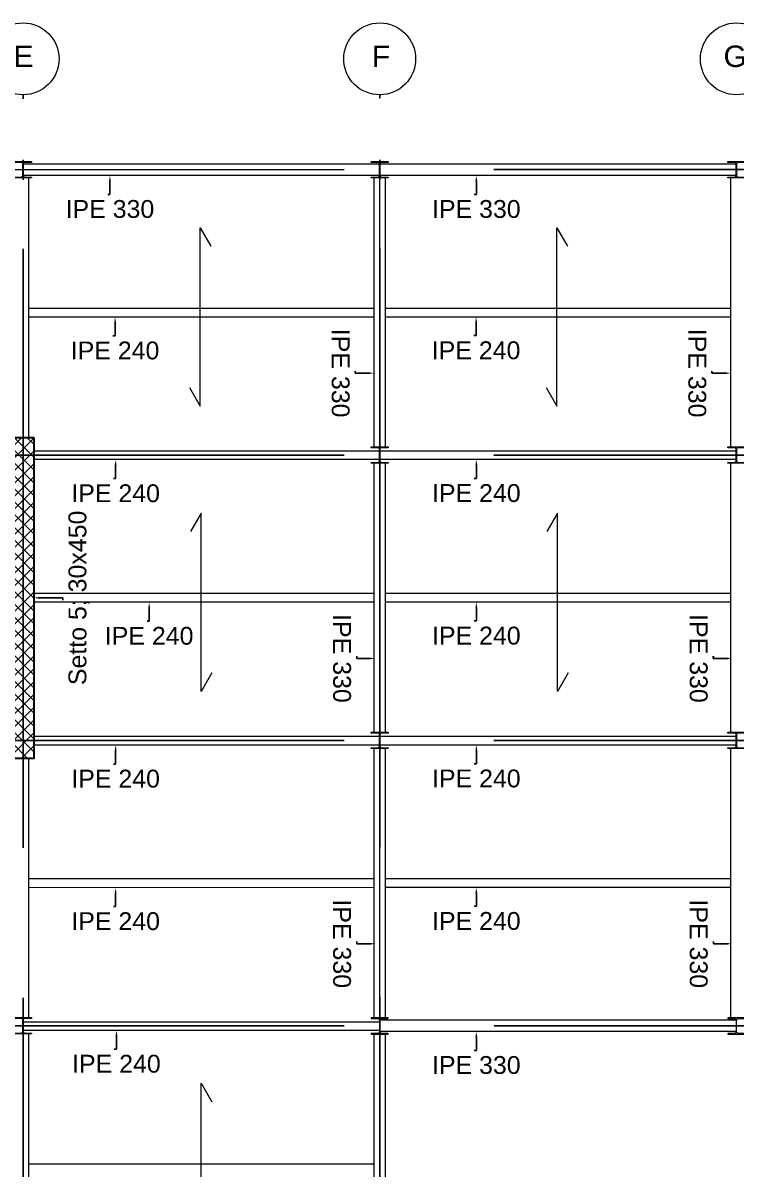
# Model space of a CAD drawing. Header units: millimetres. Extents: x 1415 to 3549, y 2194 to 4677.
# Drawn here: x 1825.06 to 1835.06, y 2203.66 to 2219.73 of the extents above; entities that cross this region are included whole.
import ezdxf
from ezdxf import colors
from ezdxf.entities.mleader import LeaderData, LeaderLine
from ezdxf.math import Vec2, Vec3

# ---------------------------------------------------------------- set-up
doc = ezdxf.new("R2010")
doc.units = ezdxf.units.MM
doc.linetypes.add('ACAD_ISO02W100', pattern=[15, 12, -3])
doc.linetypes.add('DASHDOT', pattern=[1, 0.5, -0.25, 0, -0.25])
doc.layers.get('0').update_dxf_attribs({"plot": 0})
doc.layers.add('02P', color=7, linetype='DASHDOT')
doc.layers.add('linea tratteggiata', color=221, linetype='ACAD_ISO02W100')
for name, color, linetype, lineweight in [('armature longitudinali', 5, 'Continuous', 9), ('bulloni', 170, 'Continuous', 15), ('Layer3', 7, 'Continuous', 15), ('Layer4', 7, 'Continuous', 15), ('quote', 252, 'Continuous', 5), ('Setti', 5, 'Continuous', 30), ('staffe', 10, 'Continuous', 9)]:
    doc.layers.add(name, color=color, linetype=linetype, lineweight=lineweight)
doc.styles.get("Standard").update_dxf_attribs({"font": 'arial.ttf'})
doc.dimstyles.new('quote cm scala 200', dxfattribs={"dimtxt": 0.3, "dimasz": 0.2, "dimexe": 0.05, "dimexo": 0.0015, "dimgap": 0.15, "dimtad": 1, "dimdec": 0, "dimlfac": 100, "dimzin": 0, "dimdsep": 46, "dimtxsty": 'Standard', "dimblk": 'ARCHTICK', "dimcen": 0, "dimclre": 252, "dimadec": 0, "dimazin": 2, "dimtfac": 1, "dimtdec": 0, "dimtofl": 0, "dimtmove": 0, "dimatfit": 3, "dimfxl": 0.0035, "dimfxlon": 1, "dimtolj": 1, "dimtzin": 0, "dimarcsym": 0})

# ---------------------------------------------------------------- blocks, each defined once
blk = doc.blocks.new('_ArchTick')
at = {"color": 0, "linetype": 'ByBlock', "const_width": 0.15}
blk.add_lwpolyline([(-0.5, -0.5), (0.5, 0.5)], dxfattribs=at)
blk = doc.blocks.new('*D320')
at = {"layer": 'Defpoints', "color": 0, "transparency": 16777216}
for p in [(1830.062, 2205.67), (1842.573, 2205.67), (1830.061, 2197.672)]:
    blk.add_point(p, dxfattribs=at)
at = {"layer": 'quote', "color": 252, "lineweight": -2, "transparency": 16777216}
for p, q in [((1842.569, 2205.67), (1842.623, 2205.67)), ((1842.569, 2197.672), (1842.623, 2197.672))]:
    blk.add_line(p, q, dxfattribs=at)
at = {"layer": 'quote', "color": 0, "linetype": 'Continuous', "lineweight": -2, "transparency": 16777216}
blk.add_line((1842.573, 2197.672), (1842.573, 2205.67), dxfattribs=at)
at = {"layer": 'quote', "color": 0, "lineweight": -2, "transparency": 16777216, "xscale": 0.2, "yscale": 0.2, "zscale": 0.2}
for p, rotation in [((1842.573, 2205.67), 90), ((1842.573, 2197.672), 270)]:
    blk.add_blockref('_ArchTick', p, dxfattribs=dict(at, rotation=rotation))
at = {"layer": 'quote', "color": 0, "transparency": 16777216, "insert": (1842.27, 2201.671), "char_height": 0.3, "attachment_point": 5, "rotation": 90}
blk.add_mtext('\\A1;800', dxfattribs=at)

msp = doc.modelspace()

# ---------------------------------------------------------------- hatches: boundary and pattern name
at = {"layer": 'Layer4'}
h = msp.add_hatch(color=0, dxfattribs=at)
h.dxf.hatch_style = 1
h.paths.add_polyline_path([(1825.181, 2217.5576), (1825.181, 2217.5696), (1825.0858, 2217.5696, -0.4142136), (1825.0648, 2217.5906), (1825.0648, 2217.6726), (1825.061, 2217.6726), (1825.061, 2217.5576)])
h.paths.add_polyline_path([(1825.061, 2217.5576), (1825.061, 2217.6726), (1825.0573, 2217.6726), (1825.0573, 2217.5906, -0.4142136), (1825.0363, 2217.5696), (1824.941, 2217.5696), (1824.941, 2217.5576)])
h.paths.add_polyline_path([(1825.0858, 2217.7756), (1825.181, 2217.7756), (1825.181, 2217.7876), (1825.061, 2217.7876), (1825.061, 2217.6726), (1825.0648, 2217.6726), (1825.0648, 2217.7546, -0.4142136)])
h.paths.add_polyline_path([(1825.0573, 2217.7546), (1825.0573, 2217.6726), (1825.061, 2217.6726), (1825.061, 2217.7876), (1824.941, 2217.7876), (1824.941, 2217.7756), (1825.0363, 2217.7756, -0.4142136)])
h = msp.add_hatch(color=0, dxfattribs=at)
h.dxf.hatch_style = 1
h.paths.add_polyline_path([(1830.181, 2217.557), (1830.181, 2217.569), (1830.0858, 2217.569, -0.4142136), (1830.0648, 2217.59), (1830.0648, 2217.672), (1830.061, 2217.672), (1830.061, 2217.557)])
h.paths.add_polyline_path([(1830.061, 2217.557), (1830.061, 2217.672), (1830.0573, 2217.672), (1830.0573, 2217.59, -0.4142136), (1830.0363, 2217.569), (1829.941, 2217.569), (1829.941, 2217.557)])
h.paths.add_polyline_path([(1830.0858, 2217.775), (1830.181, 2217.775), (1830.181, 2217.787), (1830.061, 2217.787), (1830.061, 2217.672), (1830.0648, 2217.672), (1830.0648, 2217.754, -0.4142136)])
h.paths.add_polyline_path([(1830.0573, 2217.754), (1830.0573, 2217.672), (1830.061, 2217.672), (1830.061, 2217.787), (1829.941, 2217.787), (1829.941, 2217.775), (1830.0363, 2217.775, -0.4142136)])
h = msp.add_hatch(color=0, dxfattribs=at)
h.dxf.hatch_style = 1
h.paths.add_polyline_path([(1835.181, 2217.557), (1835.181, 2217.569), (1835.0858, 2217.569, -0.4142136), (1835.0648, 2217.59), (1835.0648, 2217.672), (1835.061, 2217.672), (1835.061, 2217.557)])
h.paths.add_polyline_path([(1835.061, 2217.557), (1835.061, 2217.672), (1835.0573, 2217.672), (1835.0573, 2217.59, -0.4142136), (1835.0363, 2217.569), (1834.941, 2217.569), (1834.941, 2217.557)])
h.paths.add_polyline_path([(1835.0858, 2217.775), (1835.181, 2217.775), (1835.181, 2217.787), (1835.061, 2217.787), (1835.061, 2217.672), (1835.0648, 2217.672), (1835.0648, 2217.754, -0.4142136)])
h.paths.add_polyline_path([(1835.0573, 2217.754), (1835.0573, 2217.672), (1835.061, 2217.672), (1835.061, 2217.787), (1834.941, 2217.787), (1834.941, 2217.775), (1835.0363, 2217.775, -0.4142136)])
h = msp.add_hatch(color=0, dxfattribs=at)
h.dxf.hatch_style = 1
h.paths.add_polyline_path([(1830.181, 2213.5576), (1830.181, 2213.5696), (1830.0858, 2213.5696, -0.4142136), (1830.0648, 2213.5906), (1830.0648, 2213.6726), (1830.061, 2213.6726), (1830.061, 2213.5576)])
h.paths.add_polyline_path([(1830.061, 2213.5576), (1830.061, 2213.6726), (1830.0573, 2213.6726), (1830.0573, 2213.5906, -0.4142136), (1830.0363, 2213.5696), (1829.941, 2213.5696), (1829.941, 2213.5576)])
h.paths.add_polyline_path([(1830.0858, 2213.7756), (1830.181, 2213.7756), (1830.181, 2213.7876), (1830.061, 2213.7876), (1830.061, 2213.6726), (1830.0648, 2213.6726), (1830.0648, 2213.7546, -0.4142136)])
h.paths.add_polyline_path([(1830.0573, 2213.7546), (1830.0573, 2213.6726), (1830.061, 2213.6726), (1830.061, 2213.7876), (1829.941, 2213.7876), (1829.941, 2213.7756), (1830.0363, 2213.7756, -0.4142136)])
h = msp.add_hatch(color=0, dxfattribs=at)
h.dxf.hatch_style = 1
h.paths.add_polyline_path([(1835.181, 2213.557), (1835.181, 2213.569), (1835.0858, 2213.569, -0.4142136), (1835.0648, 2213.59), (1835.0648, 2213.672), (1835.061, 2213.672), (1835.061, 2213.557)])
h.paths.add_polyline_path([(1835.061, 2213.557), (1835.061, 2213.672), (1835.0573, 2213.672), (1835.0573, 2213.59, -0.4142136), (1835.0363, 2213.569), (1834.941, 2213.569), (1834.941, 2213.557)])
h.paths.add_polyline_path([(1835.0858, 2213.775), (1835.181, 2213.775), (1835.181, 2213.787), (1835.061, 2213.787), (1835.061, 2213.672), (1835.0648, 2213.672), (1835.0648, 2213.754, -0.4142136)])
h.paths.add_polyline_path([(1835.0573, 2213.754), (1835.0573, 2213.672), (1835.061, 2213.672), (1835.061, 2213.787), (1834.941, 2213.787), (1834.941, 2213.775), (1835.0363, 2213.775, -0.4142136)])
h = msp.add_hatch(color=0, dxfattribs=at)
h.dxf.hatch_style = 1
h.paths.add_polyline_path([(1830.181, 2209.557), (1830.181, 2209.569), (1830.0858, 2209.569, -0.4142136), (1830.0648, 2209.59), (1830.0648, 2209.672), (1830.061, 2209.672), (1830.061, 2209.557)])
h.paths.add_polyline_path([(1830.061, 2209.557), (1830.061, 2209.672), (1830.0573, 2209.672), (1830.0573, 2209.59, -0.4142136), (1830.0363, 2209.569), (1829.941, 2209.569), (1829.941, 2209.557)])
h.paths.add_polyline_path([(1830.0858, 2209.775), (1830.181, 2209.775), (1830.181, 2209.787), (1830.061, 2209.787), (1830.061, 2209.672), (1830.0648, 2209.672), (1830.0648, 2209.754, -0.4142136)])
h.paths.add_polyline_path([(1830.0573, 2209.754), (1830.0573, 2209.672), (1830.061, 2209.672), (1830.061, 2209.787), (1829.941, 2209.787), (1829.941, 2209.775), (1830.0363, 2209.775, -0.4142136)])
h = msp.add_hatch(color=0, dxfattribs=at)
h.dxf.hatch_style = 1
h.paths.add_polyline_path([(1835.181, 2209.5576), (1835.181, 2209.5696), (1835.0858, 2209.5696, -0.4142136), (1835.0648, 2209.5906), (1835.0648, 2209.6726), (1835.061, 2209.6726), (1835.061, 2209.5576)])
h.paths.add_polyline_path([(1835.061, 2209.5576), (1835.061, 2209.6726), (1835.0573, 2209.6726), (1835.0573, 2209.5906, -0.4142136), (1835.0363, 2209.5696), (1834.941, 2209.5696), (1834.941, 2209.5576)])
h.paths.add_polyline_path([(1835.0858, 2209.7756), (1835.181, 2209.7756), (1835.181, 2209.7876), (1835.061, 2209.7876), (1835.061, 2209.6726), (1835.0648, 2209.6726), (1835.0648, 2209.7546, -0.4142136)])
h.paths.add_polyline_path([(1835.0573, 2209.7546), (1835.0573, 2209.6726), (1835.061, 2209.6726), (1835.061, 2209.7876), (1834.941, 2209.7876), (1834.941, 2209.7756), (1835.0363, 2209.7756, -0.4142136)])
h = msp.add_hatch(color=0, dxfattribs=at)
h.dxf.hatch_style = 1
h.paths.add_polyline_path([(1825.181, 2205.5576), (1825.181, 2205.5696), (1825.0858, 2205.5696, -0.4142136), (1825.0648, 2205.5906), (1825.0648, 2205.6726), (1825.061, 2205.6726), (1825.061, 2205.5576)])
h.paths.add_polyline_path([(1825.061, 2205.5576), (1825.061, 2205.6726), (1825.0573, 2205.6726), (1825.0573, 2205.5906, -0.4142136), (1825.0363, 2205.5696), (1824.941, 2205.5696), (1824.941, 2205.5576)])
h.paths.add_polyline_path([(1825.0858, 2205.7756), (1825.181, 2205.7756), (1825.181, 2205.7876), (1825.061, 2205.7876), (1825.061, 2205.6726), (1825.0648, 2205.6726), (1825.0648, 2205.7546, -0.4142136)])
h.paths.add_polyline_path([(1825.0573, 2205.7546), (1825.0573, 2205.6726), (1825.061, 2205.6726), (1825.061, 2205.7876), (1824.941, 2205.7876), (1824.941, 2205.7756), (1825.0363, 2205.7756, -0.4142136)])
h = msp.add_hatch(color=0, dxfattribs=at)
h.dxf.hatch_style = 1
h.paths.add_polyline_path([(1830.181, 2205.7837), (1830.181, 2205.7717), (1830.0858, 2205.7717, 0.4142136), (1830.0648, 2205.7507), (1830.0648, 2205.6687), (1830.061, 2205.6687), (1830.061, 2205.7837)])
h.paths.add_polyline_path([(1830.061, 2205.7837), (1830.061, 2205.6687), (1830.0573, 2205.6687), (1830.0573, 2205.7507, 0.4142136), (1830.0363, 2205.7717), (1829.941, 2205.7717), (1829.941, 2205.7837)])
h.paths.add_polyline_path([(1830.0858, 2205.5657), (1830.181, 2205.5657), (1830.181, 2205.5537), (1830.061, 2205.5537), (1830.061, 2205.6687), (1830.0648, 2205.6687), (1830.0648, 2205.5867, 0.4142136)])
h.paths.add_polyline_path([(1830.0573, 2205.5867), (1830.0573, 2205.6687), (1830.061, 2205.6687), (1830.061, 2205.5537), (1829.941, 2205.5537), (1829.941, 2205.5657), (1830.0363, 2205.5657, 0.4142136)])
h = msp.add_hatch(color=0, dxfattribs=at)
h.dxf.hatch_style = 1
h.paths.add_polyline_path([(1835.181, 2205.7837), (1835.181, 2205.7717), (1835.0858, 2205.7717, 0.4142136), (1835.0648, 2205.7507), (1835.0648, 2205.6687), (1835.061, 2205.6687), (1835.061, 2205.7837)])
h.paths.add_polyline_path([(1835.061, 2205.7837), (1835.061, 2205.6687), (1835.0573, 2205.6687), (1835.0573, 2205.7507, 0.4142136), (1835.0363, 2205.7717), (1834.941, 2205.7717), (1834.941, 2205.7837)])
h.paths.add_polyline_path([(1835.0858, 2205.5657), (1835.181, 2205.5657), (1835.181, 2205.5537), (1835.061, 2205.5537), (1835.061, 2205.6687), (1835.0648, 2205.6687), (1835.0648, 2205.5867, 0.4142136)])
h.paths.add_polyline_path([(1835.0573, 2205.5867), (1835.0573, 2205.6687), (1835.061, 2205.6687), (1835.061, 2205.5537), (1834.941, 2205.5537), (1834.941, 2205.5657), (1835.0363, 2205.5657, 0.4142136)])
at = {"layer": 'staffe', "true_color": 0xc7c8ca}
h = msp.add_hatch(dxfattribs=at)
h.set_pattern_fill('ANSI37', color=9, scale=0.04)
h.set_pattern_definition([(45, (117.48415, -95.67684), (-0.089802561, 0.089802561), []), (135, (117.48415, -95.67684), (-0.089802561, -0.089802561), [])])
h.paths.add_polyline_path([(1840.2116, 2217.8204), (1840.2116, 2217.5204), (1837.7116, 2217.5204), (1837.7116, 2217.8204)])
h.paths.add_polyline_path([(1840.2116, 2209.4204), (1839.9116, 2209.4204), (1839.9116, 2213.9204), (1840.2116, 2213.9204)])
h.paths.add_polyline_path([(1824.9116, 2213.9204), (1825.2116, 2213.9204), (1825.2116, 2209.4204), (1824.9116, 2209.4204)])
h.paths.add_polyline_path([(1837.7116, 2205.5204), (1837.7116, 2205.8204), (1840.2116, 2205.8204), (1840.2116, 2205.5204)])
h.paths.add_polyline_path([(1827.7116, 2197.5204), (1827.7116, 2197.8204), (1830.2116, 2197.8204), (1830.2116, 2197.5204)])

# ---------------------------------------------------------------- linework, layer by layer
at = {"layer": '02P'}
for p, q in [((1825.0616, 2217.5304), (1825.0616, 2217.8104)), ((1830.0616, 2217.5304), (1830.0616, 2217.8104)), ((1830.0616, 2213.5304), (1830.0616, 2213.8104)), ((1830.0616, 2209.5304), (1830.0616, 2209.8104)), ((1825.0616, 2205.5304), (1825.0616, 2205.8104)), ((1830.0616, 2205.5304), (1830.0616, 2205.8104))]:
    msp.add_line(p, q, dxfattribs=at)
at = {"layer": 'bulloni'}
for points in [[(1825.1414, 2215.7297), (1826.1428, 2215.7297), (1829.9816, 2215.7297)], [(1830.1419, 2215.7297), (1831.1434, 2215.7297), (1834.9821, 2215.7297)], [(1825.1414, 2215.6097), (1826.1428, 2215.6097), (1829.9816, 2215.6097)], [(1830.1419, 2215.6097), (1831.1434, 2215.6097), (1834.9821, 2215.6097)], [(1829.9817, 2211.7298), (1825.2116, 2211.7298)], [(1834.9776, 2211.7297), (1830.1414, 2211.7298)], [(1829.9817, 2211.6098), (1825.2116, 2211.6098)], [(1834.9776, 2211.6097), (1830.1414, 2211.6098)], [(1829.9818, 2207.7298), (1825.1414, 2207.7297)], [(1834.9818, 2207.7298), (1830.1414, 2207.7297)], [(1829.9818, 2207.6097), (1825.1414, 2207.6042)], [(1834.9818, 2207.6097), (1830.1414, 2207.6097)], [(1825.1414, 2203.737), (1826.1593, 2203.737), (1829.9816, 2203.737)]]:
    msp.add_lwpolyline(points, dxfattribs=at)
at = {"layer": 'Layer3'}
msp.add_lwpolyline([(1830.0616, 2205.6704), (1830.0616, 2209.6704), (1830.0616, 2213.6704), (1830.0616, 2217.6704)], dxfattribs=at)
for centre in [(1825.0616, 2219.2264), (1830.0616, 2219.2264), (1835.0616, 2219.2264)]:
    msp.add_circle(centre, 0.5039, dxfattribs=at)
at = {"layer": 'Layer4'}
for points in [[(1825.181, 2217.5576), (1824.941, 2217.5576), (1824.941, 2217.5696), (1825.0363, 2217.5696, 0.4142136), (1825.0573, 2217.5906), (1825.0573, 2217.7546, 0.4142136), (1825.0363, 2217.7756), (1824.941, 2217.7756), (1824.941, 2217.7876), (1825.181, 2217.7876), (1825.181, 2217.7756), (1825.0858, 2217.7756, 0.4142136), (1825.0648, 2217.7546), (1825.0648, 2217.5906, 0.4142136), (1825.0858, 2217.5696), (1825.181, 2217.5696)], [(1830.181, 2217.557), (1829.941, 2217.557), (1829.941, 2217.569), (1830.0363, 2217.569, 0.4142136), (1830.0573, 2217.59), (1830.0573, 2217.754, 0.4142136), (1830.0363, 2217.775), (1829.941, 2217.775), (1829.941, 2217.787), (1830.181, 2217.787), (1830.181, 2217.775), (1830.0858, 2217.775, 0.4142136), (1830.0648, 2217.754), (1830.0648, 2217.59, 0.4142136), (1830.0858, 2217.569), (1830.181, 2217.569)], [(1835.181, 2217.557), (1834.941, 2217.557), (1834.941, 2217.569), (1835.0363, 2217.569, 0.4142136), (1835.0573, 2217.59), (1835.0573, 2217.754, 0.4142136), (1835.0363, 2217.775), (1834.941, 2217.775), (1834.941, 2217.787), (1835.181, 2217.787), (1835.181, 2217.775), (1835.0858, 2217.775, 0.4142136), (1835.0648, 2217.754), (1835.0648, 2217.59, 0.4142136), (1835.0858, 2217.569), (1835.181, 2217.569)], [(1830.181, 2213.5576), (1829.941, 2213.5576), (1829.941, 2213.5696), (1830.0363, 2213.5696, 0.4142136), (1830.0573, 2213.5906), (1830.0573, 2213.7546, 0.4142136), (1830.0363, 2213.7756), (1829.941, 2213.7756), (1829.941, 2213.7876), (1830.181, 2213.7876), (1830.181, 2213.7756), (1830.0858, 2213.7756, 0.4142136), (1830.0648, 2213.7546), (1830.0648, 2213.5906, 0.4142136), (1830.0858, 2213.5696), (1830.181, 2213.5696)], [(1835.181, 2213.557), (1834.941, 2213.557), (1834.941, 2213.569), (1835.0363, 2213.569, 0.4142136), (1835.0573, 2213.59), (1835.0573, 2213.754, 0.4142136), (1835.0363, 2213.775), (1834.941, 2213.775), (1834.941, 2213.787), (1835.181, 2213.787), (1835.181, 2213.775), (1835.0858, 2213.775, 0.4142136), (1835.0648, 2213.754), (1835.0648, 2213.59, 0.4142136), (1835.0858, 2213.569), (1835.181, 2213.569)], [(1830.181, 2209.557), (1829.941, 2209.557), (1829.941, 2209.569), (1830.0363, 2209.569, 0.4142136), (1830.0573, 2209.59), (1830.0573, 2209.754, 0.4142136), (1830.0363, 2209.775), (1829.941, 2209.775), (1829.941, 2209.787), (1830.181, 2209.787), (1830.181, 2209.775), (1830.0858, 2209.775, 0.4142136), (1830.0648, 2209.754), (1830.0648, 2209.59, 0.4142136), (1830.0858, 2209.569), (1830.181, 2209.569)], [(1835.181, 2209.5576), (1834.941, 2209.5576), (1834.941, 2209.5696), (1835.0363, 2209.5696, 0.4142136), (1835.0573, 2209.5906), (1835.0573, 2209.7546, 0.4142136), (1835.0363, 2209.7756), (1834.941, 2209.7756), (1834.941, 2209.7876), (1835.181, 2209.7876), (1835.181, 2209.7756), (1835.0858, 2209.7756, 0.4142136), (1835.0648, 2209.7546), (1835.0648, 2209.5906, 0.4142136), (1835.0858, 2209.5696), (1835.181, 2209.5696)], [(1825.181, 2205.5576), (1824.941, 2205.5576), (1824.941, 2205.5696), (1825.0363, 2205.5696, 0.4142136), (1825.0573, 2205.5906), (1825.0573, 2205.7546, 0.4142136), (1825.0363, 2205.7756), (1824.941, 2205.7756), (1824.941, 2205.7876), (1825.181, 2205.7876), (1825.181, 2205.7756), (1825.0858, 2205.7756, 0.4142136), (1825.0648, 2205.7546), (1825.0648, 2205.5906, 0.4142136), (1825.0858, 2205.5696), (1825.181, 2205.5696)], [(1830.181, 2205.7837), (1829.941, 2205.7837), (1829.941, 2205.7717), (1830.0363, 2205.7717, -0.4142136), (1830.0573, 2205.7507), (1830.0573, 2205.5867, -0.4142136), (1830.0363, 2205.5657), (1829.941, 2205.5657), (1829.941, 2205.5537), (1830.181, 2205.5537), (1830.181, 2205.5657), (1830.0858, 2205.5657, -0.4142136), (1830.0648, 2205.5867), (1830.0648, 2205.7507, -0.4142136), (1830.0858, 2205.7717), (1830.181, 2205.7717)], [(1835.181, 2205.7837), (1834.941, 2205.7837), (1834.941, 2205.7717), (1835.0363, 2205.7717, -0.4142136), (1835.0573, 2205.7507), (1835.0573, 2205.5867, -0.4142136), (1835.0363, 2205.5657), (1834.941, 2205.5657), (1834.941, 2205.5537), (1835.181, 2205.5537), (1835.181, 2205.5657), (1835.0858, 2205.5657, -0.4142136), (1835.0648, 2205.5867), (1835.0648, 2205.7507, -0.4142136), (1835.0858, 2205.7717), (1835.181, 2205.7717)]]:
    msp.add_lwpolyline(points, format="xyb", close=True, dxfattribs=at)
for points in [[(1830.0581, 2217.7504), (1825.0648, 2217.7504)], [(1835.0573, 2217.7504), (1830.0651, 2217.7504)], [(1830.0551, 2217.5904), (1825.0648, 2217.5906)], [(1825.1414, 2213.9207), (1825.1414, 2217.5576)], [(1829.9823, 2213.7876), (1829.9823, 2217.557)], [(1835.0573, 2217.5904), (1830.0648, 2217.5904)], [(1830.1419, 2213.7876), (1830.1419, 2217.557)], [(1834.9818, 2213.7876), (1834.9818, 2217.557)], [(1827.3951, 2214.6195), (1827.5451, 2214.3597), (1827.5451, 2216.8597), (1827.6951, 2216.5999)], [(1832.3956, 2214.6195), (1832.5456, 2214.3597), (1832.5456, 2216.8597), (1832.6956, 2216.5999)], [(1830.0573, 2213.7282), (1825.2116, 2213.7282)], [(1830.0573, 2213.6082), (1825.2116, 2213.6082)], [(1835.0544, 2213.7282), (1830.0659, 2213.7282)], [(1835.0544, 2213.6082), (1830.0659, 2213.6082)], [(1829.9818, 2209.7883), (1829.9818, 2213.5576)], [(1830.1414, 2209.7883), (1830.1414, 2213.5576)], [(1834.9818, 2209.7876), (1834.9818, 2213.557)], [(1827.7096, 2210.6196), (1827.5596, 2210.3598), (1827.5596, 2212.8598), (1827.4096, 2212.6)], [(1832.7055, 2210.6196), (1832.5555, 2210.3598), (1832.5555, 2212.8598), (1832.4055, 2212.5999)], [(1830.0573, 2209.7275), (1825.2116, 2209.7275)], [(1835.0544, 2209.7275), (1830.0659, 2209.7275)], [(1830.0573, 2209.6075), (1825.2116, 2209.6075)], [(1835.0544, 2209.6075), (1830.0659, 2209.6075)], [(1825.1414, 2205.7876), (1825.1414, 2209.4207)], [(1829.9818, 2205.7837), (1829.9818, 2209.557)], [(1830.1414, 2205.7837), (1830.1414, 2209.557)], [(1834.9818, 2205.7883), (1834.9818, 2209.5576)], [(1825.0659, 2205.7282), (1830.0573, 2205.7282)], [(1835.0573, 2205.7504), (1830.0648, 2205.7504)], [(1825.0659, 2205.6082), (1830.0573, 2205.6082)], [(1825.1414, 2201.7876), (1825.1414, 2205.5577)], [(1829.9816, 2201.6741), (1829.9816, 2205.5537)], [(1835.0573, 2205.5904), (1830.0648, 2205.5904)], [(1830.1416, 2201.6741), (1830.1416, 2205.5537)], [(1827.4082, 2202.6268), (1827.5582, 2202.367), (1827.5582, 2204.867), (1827.7082, 2204.6072)]]:
    msp.add_lwpolyline(points, dxfattribs=at)
at = {"layer": 'linea tratteggiata', "ltscale": 0.7}
for points in [[(1825.0616, 2197.6654), (1825.0616, 2218.7225)], [(1830.0616, 2197.6737), (1830.0616, 2218.7225)], [(1840.0623, 2217.6749), (1804.0088, 2217.6704)], [(1840.0628, 2213.6726), (1804.0088, 2213.6704)], [(1840.0633, 2209.6726), (1804.0088, 2209.6704)], [(1840.0639, 2205.6726), (1804.0088, 2205.6704)]]:
    msp.add_lwpolyline(points, dxfattribs=at)
at = {"layer": 'Setti'}
msp.add_lwpolyline([(1825.2116, 2213.9204), (1825.2116, 2209.4204), (1824.9116, 2209.4204), (1824.9116, 2213.9204), (1825.2116, 2213.9204)], dxfattribs=at)

# ---------------------------------------------------------------- texts
at = {"layer": 'Layer3', "char_height": 0.3, "attachment_point": 3}
for s, width, insert in [('E', 0.3, (1825.2076, 2219.4127)), ('F', 0.3, (1830.2076, 2219.4127)), ('G', 0.046636, (1835.2076, 2219.4127))]:
    msp.add_mtext_dynamic_manual_height_columns(s, width=width, gutter_width=12.5, heights=[0], dxfattribs=dict(at, insert=insert))

# ---------------------------------------------------------------- dimensions: what is measured, and where the dimension line sits
at = {"layer": 'quote'}
dim = msp.add_linear_dim(base=(1842.5727, 2205.6704), p1=(1830.0613, 2197.6718), p2=(1830.0616, 2205.6704), angle=90, dimstyle='quote cm scala 200', dxfattribs=at)
dim.commit()
dim.dimension.update_dxf_attribs({"geometry": '*D320', "text_midpoint": (1842.2696, 2201.6711)})

# ---------------------------------------------------------------- leaders
at = {"layer": 'armature longitudinali'}
ml = msp.add_multileader_mtext('Standard', dxfattribs=at)
ml.set_content('{\\C0;Setto 5; 30x450}', color=256)
ml.set_leader_properties()
ml.build(insert=Vec2(0, 0))
ml.multileader.update_dxf_attribs({"text_attachment_direction": 1, "dogleg_length": 0.03, "arrow_head_size": 0.075})
ctx = ml.context
ctx.base_point, ctx.char_height, ctx.arrow_head_size, ctx.landing_gap_size, ctx.plane_origin, ctx.plane_x_axis, ctx.plane_y_axis = Vec3(1826.0823, 2211.6704), 0.25, 0.075, 0.08, Vec3(1826.7684, 2213.0552), Vec3(0, 1), Vec3(-1, 0)
ctx.text_align_type = 1
notes = []
notes.append((ctx, [(1, (1, 1, 0), (1825.6186, 2211.6704), (0, -1), 0.03, [(0, [(1825.2116, 2211.6704), (1825.6186, 2211.6704)], 0, [])])]))
ctx.mtext.insert, ctx.mtext.text_direction, ctx.mtext.rotation, ctx.mtext.alignment, ctx.mtext.flow_direction = Vec3(1825.6986, 2211.6704), Vec3(0, 1), 1.5707963, 2, 5
at = {"layer": 'quote'}
ml = msp.add_multileader_mtext('Standard', dxfattribs=at)
ml.set_content('IPE 330', color=256)
ml.set_leader_properties()
ml.build(insert=Vec2(0, 0))
ml.multileader.update_dxf_attribs({"text_attachment_direction": 1, "dogleg_length": 0.03, "arrow_head_size": 0.075})
ctx = ml.context
ctx.base_point, ctx.char_height, ctx.arrow_head_size, ctx.landing_gap_size, ctx.plane_origin = Vec3(1826.2795, 2216.9117), 0.25, 0.075, 0.08, Vec3(1826.2795, 2217.5904)
ctx.text_align_type = 1
notes.append((ctx, [(0, (1, 1, 0), (1826.2795, 2217.3272), (-1, 0), 0.03, [(0, [(1826.2795, 2217.5904)], 0, [])])]))
ctx.mtext.insert, ctx.mtext.alignment, ctx.mtext.flow_direction = Vec3(1826.2795, 2217.2472), 2, 5
ml = msp.add_multileader_mtext('Standard', dxfattribs=at)
ml.set_content('IPE 330', color=256)
ml.set_leader_properties()
ml.build(insert=Vec2(0, 0))
ml.multileader.update_dxf_attribs({"text_attachment_direction": 1, "dogleg_length": 0.03, "arrow_head_size": 0.075})
ctx = ml.context
ctx.base_point, ctx.char_height, ctx.arrow_head_size, ctx.landing_gap_size, ctx.plane_origin = Vec3(1831.4163, 2216.9117), 0.25, 0.075, 0.08, Vec3(1831.4163, 2217.5904)
ctx.text_align_type = 1
notes.append((ctx, [(0, (1, 1, 0), (1831.4163, 2217.3272), (-1, 0), 0.03, [(0, [(1831.4163, 2217.5904)], 0, [])])]))
ctx.mtext.insert, ctx.mtext.alignment, ctx.mtext.flow_direction = Vec3(1831.4163, 2217.2472), 2, 5
ml = msp.add_multileader_mtext('Standard', dxfattribs=at)
ml.set_content('IPE 240', color=256)
ml.set_leader_properties()
ml.build(insert=Vec2(0, 0))
ml.multileader.update_dxf_attribs({"text_attachment_direction": 1, "dogleg_length": 0.03, "arrow_head_size": 0.075})
ctx = ml.context
ctx.base_point, ctx.char_height, ctx.arrow_head_size, ctx.landing_gap_size, ctx.plane_origin = Vec3(1826.3514, 2214.9285), 0.25, 0.075, 0.08, Vec3(1826.3514, 2215.607)
ctx.text_align_type = 1
notes.append((ctx, [(0, (1, 1, 0), (1826.3514, 2215.3438), (-1, 0), 0.03, [(0, [(1826.3514, 2215.607)], 0, [])])]))
ctx.mtext.insert, ctx.mtext.alignment, ctx.mtext.flow_direction = Vec3(1826.3514, 2215.2638), 2, 5
ml = msp.add_multileader_mtext('Standard', dxfattribs=at)
ml.set_content('IPE 240', color=256)
ml.set_leader_properties()
ml.build(insert=Vec2(0, 0))
ml.multileader.update_dxf_attribs({"text_attachment_direction": 1, "dogleg_length": 0.03, "arrow_head_size": 0.075})
ctx = ml.context
ctx.base_point, ctx.char_height, ctx.arrow_head_size, ctx.landing_gap_size, ctx.plane_origin = Vec3(1831.4129, 2214.9312), 0.25, 0.075, 0.08, Vec3(1831.4129, 2215.6097)
ctx.text_align_type = 1
notes.append((ctx, [(0, (1, 1, 0), (1831.4129, 2215.3465), (-1, 0), 0.03, [(0, [(1831.4129, 2215.6097)], 0, [])])]))
ctx.mtext.insert, ctx.mtext.alignment, ctx.mtext.flow_direction = Vec3(1831.4129, 2215.2665), 2, 5
ml = msp.add_multileader_mtext('Standard', dxfattribs=at)
ml.set_content('IPE 330', color=256)
ml.set_leader_properties()
ml.build(insert=Vec2(0, 0))
ml.multileader.update_dxf_attribs({"text_attachment_direction": 1, "dogleg_length": 0.03, "arrow_head_size": 0.075})
ctx = ml.context
ctx.base_point, ctx.char_height, ctx.arrow_head_size, ctx.landing_gap_size, ctx.plane_origin, ctx.plane_x_axis, ctx.plane_y_axis = Vec3(1829.3037, 2214.8206), 0.25, 0.075, 0.08, Vec3(1829.9823, 2214.8206), Vec3(0, -1), Vec3(1, 0)
ctx.text_align_type = 1
notes.append((ctx, [(0, (1, 1, 0), (1829.7191, 2214.8206), (0, 1), 0.03, [(0, [(1829.9823, 2214.8206)], 0, [])])]))
ctx.mtext.insert, ctx.mtext.text_direction, ctx.mtext.rotation, ctx.mtext.alignment, ctx.mtext.flow_direction = Vec3(1829.6391, 2214.8206), Vec3(0, -1), 4.712389, 2, 5
ml = msp.add_multileader_mtext('Standard', dxfattribs=at)
ml.set_content('IPE 330', color=256)
ml.set_leader_properties()
ml.build(insert=Vec2(0, 0))
ml.multileader.update_dxf_attribs({"text_attachment_direction": 1, "dogleg_length": 0.03, "arrow_head_size": 0.075})
ctx = ml.context
ctx.base_point, ctx.char_height, ctx.arrow_head_size, ctx.landing_gap_size, ctx.plane_origin, ctx.plane_x_axis, ctx.plane_y_axis = Vec3(1834.3035, 2214.8207), 0.25, 0.075, 0.08, Vec3(1834.9822, 2214.8207), Vec3(0, -1), Vec3(1, 0)
ctx.text_align_type = 1
notes.append((ctx, [(0, (1, 1, 0), (1834.719, 2214.8207), (0, 1), 0.03, [(0, [(1834.9822, 2214.8207)], 0, [])])]))
ctx.mtext.insert, ctx.mtext.text_direction, ctx.mtext.rotation, ctx.mtext.alignment, ctx.mtext.flow_direction = Vec3(1834.639, 2214.8207), Vec3(0, -1), 4.712389, 2, 5
ml = msp.add_multileader_mtext('Standard', dxfattribs=at)
ml.set_content('IPE 240', color=256)
ml.set_leader_properties()
ml.build(insert=Vec2(0, 0))
ml.multileader.update_dxf_attribs({"text_attachment_direction": 1, "dogleg_length": 0.03, "arrow_head_size": 0.075})
ctx = ml.context
ctx.base_point, ctx.char_height, ctx.arrow_head_size, ctx.landing_gap_size, ctx.plane_origin = Vec3(1826.3595, 2212.9269), 0.25, 0.075, 0.08, Vec3(1826.3595, 2213.6054)
ctx.text_align_type = 1
notes.append((ctx, [(0, (1, 1, 0), (1826.3595, 2213.3422), (-1, 0), 0.03, [(0, [(1826.3595, 2213.6054)], 0, [])])]))
ctx.mtext.insert, ctx.mtext.alignment, ctx.mtext.flow_direction = Vec3(1826.3595, 2213.2622), 2, 5
ml = msp.add_multileader_mtext('Standard', dxfattribs=at)
ml.set_content('IPE 240', color=256)
ml.set_leader_properties()
ml.build(insert=Vec2(0, 0))
ml.multileader.update_dxf_attribs({"text_attachment_direction": 1, "dogleg_length": 0.03, "arrow_head_size": 0.075})
ctx = ml.context
ctx.base_point, ctx.char_height, ctx.arrow_head_size, ctx.landing_gap_size, ctx.plane_origin = Vec3(1831.4163, 2212.9297), 0.25, 0.075, 0.08, Vec3(1831.4163, 2213.6082)
ctx.text_align_type = 1
notes.append((ctx, [(0, (1, 1, 0), (1831.4163, 2213.3449), (-1, 0), 0.03, [(0, [(1831.4163, 2213.6082)], 0, [])])]))
ctx.mtext.insert, ctx.mtext.alignment, ctx.mtext.flow_direction = Vec3(1831.4163, 2213.2649), 2, 5
ml = msp.add_multileader_mtext('Standard', dxfattribs=at)
ml.set_content('IPE 240', color=256)
ml.set_leader_properties()
ml.build(insert=Vec2(0, 0))
ml.multileader.update_dxf_attribs({"text_attachment_direction": 1, "dogleg_length": 0.03, "arrow_head_size": 0.075})
ctx = ml.context
ctx.base_point, ctx.char_height, ctx.arrow_head_size, ctx.landing_gap_size, ctx.plane_origin = Vec3(1826.8292, 2210.9285), 0.25, 0.075, 0.08, Vec3(1826.8292, 2211.607)
ctx.text_align_type = 1
notes.append((ctx, [(0, (1, 1, 0), (1826.8292, 2211.3438), (-1, 0), 0.03, [(0, [(1826.8292, 2211.607)], 0, [])])]))
ctx.mtext.insert, ctx.mtext.alignment, ctx.mtext.flow_direction = Vec3(1826.8292, 2211.2638), 2, 5
ml = msp.add_multileader_mtext('Standard', dxfattribs=at)
ml.set_content('IPE 240', color=256)
ml.set_leader_properties()
ml.build(insert=Vec2(0, 0))
ml.multileader.update_dxf_attribs({"text_attachment_direction": 1, "dogleg_length": 0.03, "arrow_head_size": 0.075})
ctx = ml.context
ctx.base_point, ctx.char_height, ctx.arrow_head_size, ctx.landing_gap_size, ctx.plane_origin = Vec3(1831.4163, 2210.9313), 0.25, 0.075, 0.08, Vec3(1831.4163, 2211.6098)
ctx.text_align_type = 1
notes.append((ctx, [(0, (1, 1, 0), (1831.4163, 2211.3465), (-1, 0), 0.03, [(0, [(1831.4163, 2211.6098)], 0, [])])]))
ctx.mtext.insert, ctx.mtext.alignment, ctx.mtext.flow_direction = Vec3(1831.4163, 2211.2665), 2, 5
ml = msp.add_multileader_mtext('Standard', dxfattribs=at)
ml.set_content('IPE 330', color=256)
ml.set_leader_properties()
ml.build(insert=Vec2(0, 0))
ml.multileader.update_dxf_attribs({"text_attachment_direction": 1, "dogleg_length": 0.03, "arrow_head_size": 0.075})
ctx = ml.context
ctx.base_point, ctx.char_height, ctx.arrow_head_size, ctx.landing_gap_size, ctx.plane_origin, ctx.plane_x_axis, ctx.plane_y_axis = Vec3(1829.3234, 2210.8213), 0.25, 0.075, 0.08, Vec3(1830.0021, 2210.8213), Vec3(0, -1), Vec3(1, 0)
ctx.text_align_type = 1
notes.append((ctx, [(0, (1, 1, 0), (1829.7389, 2210.8213), (0, 1), 0.03, [(0, [(1830.0021, 2210.8213)], 0, [])])]))
ctx.mtext.insert, ctx.mtext.text_direction, ctx.mtext.rotation, ctx.mtext.alignment, ctx.mtext.flow_direction = Vec3(1829.6589, 2210.8213), Vec3(0, -1), 4.712389, 2, 5
ml = msp.add_multileader_mtext('Standard', dxfattribs=at)
ml.set_content('IPE 330', color=256)
ml.set_leader_properties()
ml.build(insert=Vec2(0, 0))
ml.multileader.update_dxf_attribs({"text_attachment_direction": 1, "dogleg_length": 0.03, "arrow_head_size": 0.075})
ctx = ml.context
ctx.base_point, ctx.char_height, ctx.arrow_head_size, ctx.landing_gap_size, ctx.plane_origin, ctx.plane_x_axis, ctx.plane_y_axis = Vec3(1834.3229, 2210.8213), 0.25, 0.075, 0.08, Vec3(1835.0016, 2210.8213), Vec3(0, -1), Vec3(1, 0)
ctx.text_align_type = 1
notes.append((ctx, [(0, (1, 1, 0), (1834.7384, 2210.8213), (0, 1), 0.03, [(0, [(1835.0016, 2210.8213)], 0, [])])]))
ctx.mtext.insert, ctx.mtext.text_direction, ctx.mtext.rotation, ctx.mtext.alignment, ctx.mtext.flow_direction = Vec3(1834.6584, 2210.8213), Vec3(0, -1), 4.712389, 2, 5
ml = msp.add_multileader_mtext('Standard', dxfattribs=at)
ml.set_content('IPE 330', color=256)
ml.set_leader_properties()
ml.build(insert=Vec2(0, 0))
ml.multileader.update_dxf_attribs({"text_attachment_direction": 1, "dogleg_length": 0.03, "arrow_head_size": 0.075})
ctx = ml.context
ctx.base_point, ctx.char_height, ctx.arrow_head_size, ctx.landing_gap_size, ctx.plane_origin, ctx.plane_x_axis, ctx.plane_y_axis = Vec3(1834.3233, 2210.8214), 0.25, 0.075, 0.08, Vec3(1835.002, 2210.8214), Vec3(0, -1), Vec3(1, 0)
ctx.text_align_type = 1
notes.append((ctx, [(0, (1, 1, 0), (1834.7388, 2210.8214), (0, 1), 0.03, [(0, [(1835.002, 2210.8214)], 0, [])])]))
ctx.mtext.insert, ctx.mtext.text_direction, ctx.mtext.rotation, ctx.mtext.alignment, ctx.mtext.flow_direction = Vec3(1834.6588, 2210.8214), Vec3(0, -1), 4.712389, 2, 5
ml = msp.add_multileader_mtext('Standard', dxfattribs=at)
ml.set_content('IPE 240', color=256)
ml.set_leader_properties()
ml.build(insert=Vec2(0, 0))
ml.multileader.update_dxf_attribs({"text_attachment_direction": 1, "dogleg_length": 0.03, "arrow_head_size": 0.075})
ctx = ml.context
ctx.base_point, ctx.char_height, ctx.arrow_head_size, ctx.landing_gap_size, ctx.plane_origin = Vec3(1826.3595, 2208.9263), 0.25, 0.075, 0.08, Vec3(1826.3595, 2209.6048)
ctx.text_align_type = 1
notes.append((ctx, [(0, (1, 1, 0), (1826.3595, 2209.3416), (-1, 0), 0.03, [(0, [(1826.3595, 2209.6048)], 0, [])])]))
ctx.mtext.insert, ctx.mtext.alignment, ctx.mtext.flow_direction = Vec3(1826.3595, 2209.2616), 2, 5
ml = msp.add_multileader_mtext('Standard', dxfattribs=at)
ml.set_content('IPE 240', color=256)
ml.set_leader_properties()
ml.build(insert=Vec2(0, 0))
ml.multileader.update_dxf_attribs({"text_attachment_direction": 1, "dogleg_length": 0.03, "arrow_head_size": 0.075})
ctx = ml.context
ctx.base_point, ctx.char_height, ctx.arrow_head_size, ctx.landing_gap_size, ctx.plane_origin = Vec3(1831.4163, 2208.929), 0.25, 0.075, 0.08, Vec3(1831.4163, 2209.6075)
ctx.text_align_type = 1
notes.append((ctx, [(0, (1, 1, 0), (1831.4163, 2209.3443), (-1, 0), 0.03, [(0, [(1831.4163, 2209.6075)], 0, [])])]))
ctx.mtext.insert, ctx.mtext.alignment, ctx.mtext.flow_direction = Vec3(1831.4163, 2209.2643), 2, 5
ml = msp.add_multileader_mtext('Standard', dxfattribs=at)
ml.set_content('IPE 240', color=256)
ml.set_leader_properties()
ml.build(insert=Vec2(0, 0))
ml.multileader.update_dxf_attribs({"text_attachment_direction": 1, "dogleg_length": 0.03, "arrow_head_size": 0.075})
ctx = ml.context
ctx.base_point, ctx.char_height, ctx.arrow_head_size, ctx.landing_gap_size, ctx.plane_origin = Vec3(1826.3595, 2206.9285), 0.25, 0.075, 0.08, Vec3(1826.3595, 2207.607)
ctx.text_align_type = 1
notes.append((ctx, [(0, (1, 1, 0), (1826.3595, 2207.3438), (-1, 0), 0.03, [(0, [(1826.3595, 2207.607)], 0, [])])]))
ctx.mtext.insert, ctx.mtext.alignment, ctx.mtext.flow_direction = Vec3(1826.3595, 2207.2638), 2, 5
ml = msp.add_multileader_mtext('Standard', dxfattribs=at)
ml.set_content('IPE 240', color=256)
ml.set_leader_properties()
ml.build(insert=Vec2(0, 0))
ml.multileader.update_dxf_attribs({"text_attachment_direction": 1, "dogleg_length": 0.03, "arrow_head_size": 0.075})
ctx = ml.context
ctx.base_point, ctx.char_height, ctx.arrow_head_size, ctx.landing_gap_size, ctx.plane_origin = Vec3(1831.4163, 2206.9312), 0.25, 0.075, 0.08, Vec3(1831.4163, 2207.6097)
ctx.text_align_type = 1
notes.append((ctx, [(0, (1, 1, 0), (1831.4163, 2207.3465), (-1, 0), 0.03, [(0, [(1831.4163, 2207.6097)], 0, [])])]))
ctx.mtext.insert, ctx.mtext.alignment, ctx.mtext.flow_direction = Vec3(1831.4163, 2207.2665), 2, 5
ml = msp.add_multileader_mtext('Standard', dxfattribs=at)
ml.set_content('IPE 330', color=256)
ml.set_leader_properties()
ml.build(insert=Vec2(0, 0))
ml.multileader.update_dxf_attribs({"text_attachment_direction": 1, "dogleg_length": 0.03, "arrow_head_size": 0.075})
ctx = ml.context
ctx.base_point, ctx.char_height, ctx.arrow_head_size, ctx.landing_gap_size, ctx.plane_origin, ctx.plane_x_axis, ctx.plane_y_axis = Vec3(1829.3234, 2206.8213), 0.25, 0.075, 0.08, Vec3(1830.0021, 2206.8213), Vec3(0, -1), Vec3(1, 0)
ctx.text_align_type = 1
notes.append((ctx, [(0, (1, 1, 0), (1829.7389, 2206.8213), (0, 1), 0.03, [(0, [(1830.0021, 2206.8213)], 0, [])])]))
ctx.mtext.insert, ctx.mtext.text_direction, ctx.mtext.rotation, ctx.mtext.alignment, ctx.mtext.flow_direction = Vec3(1829.6589, 2206.8213), Vec3(0, -1), 4.712389, 2, 5
ml = msp.add_multileader_mtext('Standard', dxfattribs=at)
ml.set_content('IPE 330', color=256)
ml.set_leader_properties()
ml.build(insert=Vec2(0, 0))
ml.multileader.update_dxf_attribs({"text_attachment_direction": 1, "dogleg_length": 0.03, "arrow_head_size": 0.075})
ctx = ml.context
ctx.base_point, ctx.char_height, ctx.arrow_head_size, ctx.landing_gap_size, ctx.plane_origin, ctx.plane_x_axis, ctx.plane_y_axis = Vec3(1834.3233, 2206.8214), 0.25, 0.075, 0.08, Vec3(1835.002, 2206.8214), Vec3(0, -1), Vec3(1, 0)
ctx.text_align_type = 1
notes.append((ctx, [(0, (1, 1, 0), (1834.7388, 2206.8214), (0, 1), 0.03, [(0, [(1835.002, 2206.8214)], 0, [])])]))
ctx.mtext.insert, ctx.mtext.text_direction, ctx.mtext.rotation, ctx.mtext.alignment, ctx.mtext.flow_direction = Vec3(1834.6588, 2206.8214), Vec3(0, -1), 4.712389, 2, 5
ml = msp.add_multileader_mtext('Standard', dxfattribs=at)
ml.set_content('IPE 240', color=256)
ml.set_leader_properties()
ml.build(insert=Vec2(0, 0))
ml.multileader.update_dxf_attribs({"text_attachment_direction": 1, "dogleg_length": 0.03, "arrow_head_size": 0.075})
ctx = ml.context
ctx.base_point, ctx.char_height, ctx.arrow_head_size, ctx.landing_gap_size, ctx.plane_origin = Vec3(1826.3705, 2204.9297), 0.25, 0.075, 0.08, Vec3(1826.3705, 2205.6082)
ctx.text_align_type = 1
notes.append((ctx, [(0, (1, 1, 0), (1826.3705, 2205.345), (-1, 0), 0.03, [(0, [(1826.3705, 2205.6082)], 0, [])])]))
ctx.mtext.insert, ctx.mtext.alignment, ctx.mtext.flow_direction = Vec3(1826.3705, 2205.265), 2, 5
ml = msp.add_multileader_mtext('Standard', dxfattribs=at)
ml.set_content('IPE 330', color=256)
ml.set_leader_properties()
ml.build(insert=Vec2(0, 0))
ml.multileader.update_dxf_attribs({"text_attachment_direction": 1, "dogleg_length": 0.03, "arrow_head_size": 0.075})
ctx = ml.context
ctx.base_point, ctx.char_height, ctx.arrow_head_size, ctx.landing_gap_size, ctx.plane_origin = Vec3(1831.4163, 2204.9117), 0.25, 0.075, 0.08, Vec3(1831.4163, 2205.5904)
ctx.text_align_type = 1
notes.append((ctx, [(0, (1, 1, 0), (1831.4163, 2205.3272), (-1, 0), 0.03, [(0, [(1831.4163, 2205.5904)], 0, [])])]))
ctx.mtext.insert, ctx.mtext.alignment, ctx.mtext.flow_direction = Vec3(1831.4163, 2205.2472), 2, 5
for ctx, leaders in notes:
    for number, flags, end, landing, length, lines in leaders:
        leader = LeaderData()
        leader.index, (leader.has_last_leader_line, leader.has_dogleg_vector, leader.attachment_direction) = number, flags
        leader.last_leader_point, leader.dogleg_vector, leader.dogleg_length = Vec3(end), Vec3(landing), length
        for number, points, colour, breaks in lines:
            line = LeaderLine()
            line.index, line.vertices, line.color, line.breaks = number, Vec3.list(points), colors.encode_raw_color(colour), breaks
            leader.lines.append(line)
        ctx.leaders.append(leader)

doc.saveas('drawing.dxf')
